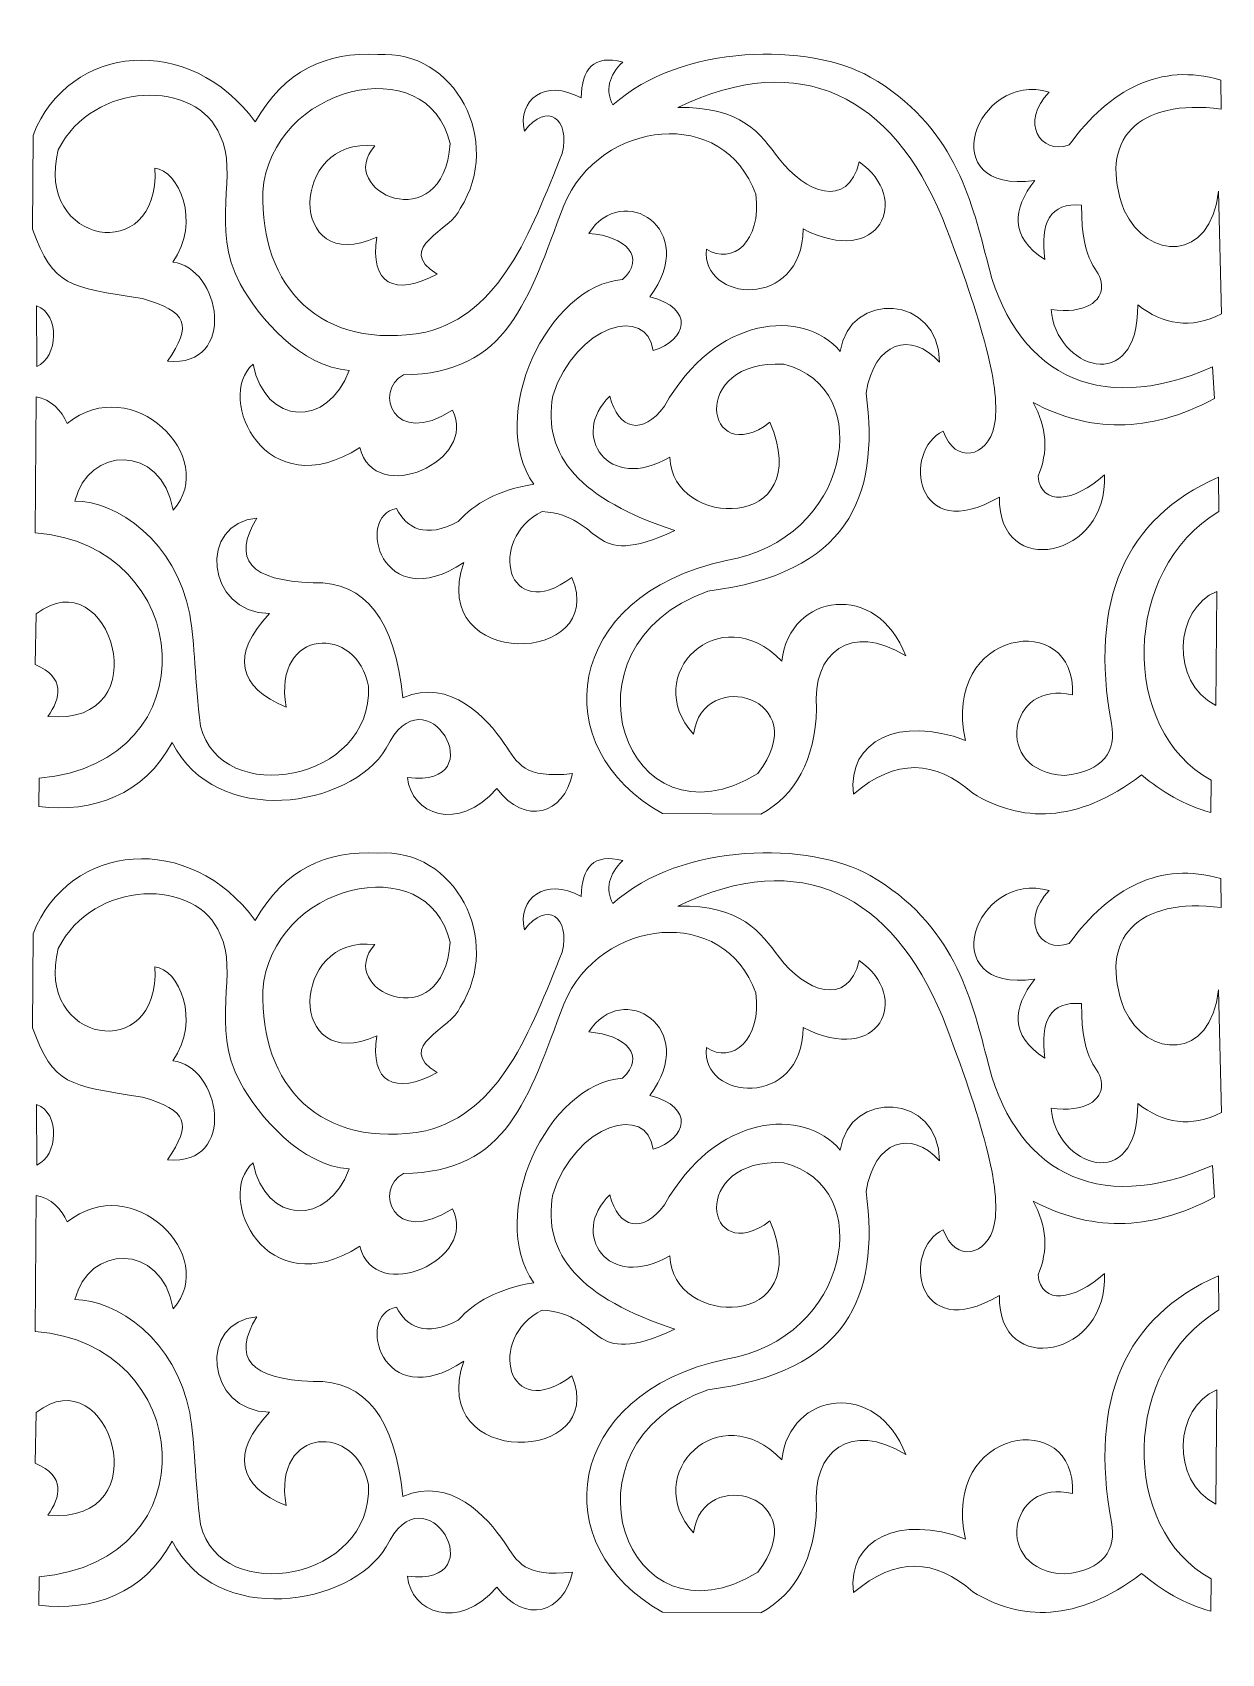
# Model space of a CAD drawing. Header units: centimetres. Extents: x -20.8 to 20.8, y -28.7 to 28.
import ezdxf

# ---------------------------------------------------------------- set-up
doc = ezdxf.new("R2010")
doc.units = ezdxf.units.CM
doc.header["$MEASUREMENT"] = 0
doc.layers.add('layer 1', color=7, linetype='Continuous')

msp = doc.modelspace()

# ---------------------------------------------------------------- linework, layer by layer
at = {"layer": 'layer 1', "color": 177, "lineweight": 9}
for points, knots in [([(-20.779, 24.42929), (-20.779, 24.42929), (-20.8, 21.14497), (-20.8, 21.14497), (-20.8, 21.14497), (-20.04458, 19.12516), (-19.56336, 19.13533), (-16.94518, 18.72124), (-16.94518, 18.72124), (-15.37713, 18.25378), (-15.20485, 17.80897), (-16.07165, 16.52402), (-16.07165, 16.52402), (-13.60548, 16.31235), (-14.22224, 19.81874), (-15.89313, 19.99272), (-15.89313, 19.99272), (-14.89, 21.40806), (-15.68471, 23.21152), (-16.51677, 23.27971), (-16.51677, 23.27971), (-16.32195, 19.81356), (-20.75563, 20.60804), (-19.89633, 23.92357), (-19.89633, 23.92357), (-18.67992, 26.34449), (-15.03079, 26.41886), (-14.23187, 24.41139), (-14.23187, 24.41139), (-13.57091, 23.13243), (-14.60029, 21.21344), (-13.53651, 19.23944), (-13.53651, 19.23944), (-12.90206, 18.06211), (-11.3758, 16.30566), (-9.7186, 16.20785), (-9.7186, 16.20785), (-10.45835, 14.18061), (-12.65001, 14.2666), (-13.08292, 16.42059), (-13.08292, 16.42059), (-14.44611, 15.24134), (-12.61879, 11.38793), (-9.34711, 13.50598), (-9.34711, 13.50598), (-8.81597, 11.40898), (-5.18243, 13.05322), (-6.10703, 14.81783), (-6.10703, 14.81783), (-8.18762, 13.45349), (-8.86069, 15.50852), (-7.82322, 16.0502), (-7.82322, 16.0502), (-4.16241, 16.08142), (-3.45725, 18.67778), (-2.21429, 21.97594), (-2.21429, 21.97594), (-0.92649, 25.01916), (3.41155, 25.46633), (4.50396, 22.36841), (4.50396, 22.36841), (4.71514, 20.70919), (3.68976, 19.86789), (2.77692, 20.4524), (2.77692, 20.4524), (2.56973, 18.59853), (6.13748, 18.2824), (6.16096, 21.15444), (6.16096, 21.15444), (8.86107, 19.77111), (9.95746, 22.20848), (8.12745, 23.50253), (8.12745, 23.50253), (7.72259, 21.82256), (6.21258, 22.435), (5.32391, 23.61188), (5.32391, 23.61188), (4.66839, 24.4799), (4.00593, 25.44479), (1.78225, 25.40351), (1.78225, 25.40351), (6.10563, 27.49724), (9.29207, 25.75431), (11.03413, 21.53644), (11.03413, 21.53644), (12.44452, 17.88785), (13.10489, 15.50463), (12.848, 14.26639), (12.848, 14.26639), (12.61917, 13.16248), (11.47814, 12.89963), (11.0635, 14.07892), (11.0635, 14.07892), (9.62354, 13.42415), (10.04971, 10.02438), (13.0261, 11.77627), (13.0261, 11.77627), (12.97618, 8.85619), (16.8581, 9.63138), (16.7018, 12.54709), (16.7018, 12.54709), (15.62188, 11.59269), (14.49431, 11.43736), (14.37977, 12.50415), (14.37977, 12.50415), (14.74745, 13.35498), (14.69038, 14.21436), (14.20815, 15.08203), (14.20815, 15.08203), (16.1412, 14.06251), (18.23072, 13.96737), (20.54941, 15.22291), (20.54941, 15.22291), (20.54941, 15.22291), (20.4824, 16.3339), (20.4824, 16.3339), (20.4824, 16.3339), (16.40329, 14.51322), (13.48758, 16.174), (12.57278, 20.1427), (12.57278, 20.1427), (12.04858, 22.18492), (11.41047, 24.80823), (8.50866, 26.4696), (8.50866, 26.4696), (6.40844, 27.67194), (1.90225, 27.65377), (-0.49245, 25.49286), (-0.49245, 25.49286), (-0.7608, 26.00125), (-0.64663, 26.50203), (-0.14996, 26.9953), (-0.14996, 26.9953), (-1.16277, 27.25992), (-1.58511, 26.75996), (-1.60353, 25.73676), (-1.60353, 25.73676), (-2.88203, 26.44075), (-3.83923, 25.65855), (-3.59077, 24.57765), (-3.59077, 24.57765), (-2.79419, 25.61027), (-1.977, 25.02554), (-2.26725, 23.7969), (-2.26725, 23.7969), (-3.40235, 20.97318), (-4.42105, 18.20977), (-7.03449, 17.54384), (-7.03449, 17.54384), (-10.73835, 16.85516), (-12.83515, 19.14545), (-12.73923, 22.45043), (-12.73923, 22.45043), (-12.47114, 26.16187), (-6.9545, 27.49973), (-6.18848, 24.14084), (-6.18848, 24.14084), (-6.42006, 20.74907), (-10.25392, 22.48207), (-8.82362, 24.05971), (-8.82362, 24.05971), (-11.80711, 24.41458), (-11.90655, 19.44523), (-8.75368, 20.86253), (-8.75368, 20.86253), (-8.99805, 19.23257), (-8.14071, 18.77896), (-6.63674, 19.57767), (-6.63674, 19.57767), (-8.18149, 20.51519), (-6.10026, 21.10584), (-5.83199, 21.87001), (-5.83199, 21.87001), (-4.32687, 24.22232), (-6.01798, 27.45159), (-8.71503, 27.25336), (-8.71503, 27.25336), (-10.51692, 27.36307), (-11.99595, 26.69686), (-13.00283, 24.89692), (-13.00283, 24.89692), (-15.2835, 28.03063), (-19.51658, 27.66311), (-20.779, 24.42929)], [0, 0, 0, 0, 0.0212766, 0.0212766, 0.0212766, 0.0212766, 0.04255319, 0.04255319, 0.04255319, 0.04255319, 0.06382979, 0.06382979, 0.06382979, 0.06382979, 0.08510638, 0.08510638, 0.08510638, 0.08510638, 0.10638298, 0.10638298, 0.10638298, 0.10638298, 0.12765957, 0.12765957, 0.12765957, 0.12765957, 0.14893617, 0.14893617, 0.14893617, 0.14893617, 0.17021277, 0.17021277, 0.17021277, 0.17021277, 0.19148936, 0.19148936, 0.19148936, 0.19148936, 0.21276596, 0.21276596, 0.21276596, 0.21276596, 0.23404255, 0.23404255, 0.23404255, 0.23404255, 0.25531915, 0.25531915, 0.25531915, 0.25531915, 0.27659574, 0.27659574, 0.27659574, 0.27659574, 0.29787234, 0.29787234, 0.29787234, 0.29787234, 0.31914894, 0.31914894, 0.31914894, 0.31914894, 0.34042553, 0.34042553, 0.34042553, 0.34042553, 0.36170213, 0.36170213, 0.36170213, 0.36170213, 0.38297872, 0.38297872, 0.38297872, 0.38297872, 0.40425532, 0.40425532, 0.40425532, 0.40425532, 0.42553191, 0.42553191, 0.42553191, 0.42553191, 0.44680851, 0.44680851, 0.44680851, 0.44680851, 0.46808511, 0.46808511, 0.46808511, 0.46808511, 0.4893617, 0.4893617, 0.4893617, 0.4893617, 0.5106383, 0.5106383, 0.5106383, 0.5106383, 0.53191489, 0.53191489, 0.53191489, 0.53191489, 0.55319149, 0.55319149, 0.55319149, 0.55319149, 0.57446809, 0.57446809, 0.57446809, 0.57446809, 0.59574468, 0.59574468, 0.59574468, 0.59574468, 0.61702128, 0.61702128, 0.61702128, 0.61702128, 0.63829787, 0.63829787, 0.63829787, 0.63829787, 0.65957447, 0.65957447, 0.65957447, 0.65957447, 0.68085106, 0.68085106, 0.68085106, 0.68085106, 0.70212766, 0.70212766, 0.70212766, 0.70212766, 0.72340426, 0.72340426, 0.72340426, 0.72340426, 0.74468085, 0.74468085, 0.74468085, 0.74468085, 0.76595745, 0.76595745, 0.76595745, 0.76595745, 0.78723404, 0.78723404, 0.78723404, 0.78723404, 0.80851064, 0.80851064, 0.80851064, 0.80851064, 0.82978723, 0.82978723, 0.82978723, 0.82978723, 0.85106383, 0.85106383, 0.85106383, 0.85106383, 0.87234043, 0.87234043, 0.87234043, 0.87234043, 0.89361702, 0.89361702, 0.89361702, 0.89361702, 0.91489362, 0.91489362, 0.91489362, 0.91489362, 0.93617021, 0.93617021, 0.93617021, 0.93617021, 0.95744681, 0.95744681, 0.95744681, 0.95744681, 1, 1, 1, 1]), ([(20.77226, 26.36589), (18.64444, 26.97786), (16.91807, 26.05899), (15.46589, 24.09298), (15.46589, 24.09298), (14.45406, 23.73973), (13.73659, 24.88475), (14.76974, 25.94561), (14.76974, 25.94561), (12.17621, 26.69142), (10.66412, 22.35159), (14.26148, 22.84863), (14.26148, 22.84863), (13.49395, 21.8408), (13.36026, 20.89441), (14.62066, 20.08321), (14.62066, 20.08321), (14.44705, 21.36939), (14.79422, 22.09213), (15.90226, 21.99183), (15.90226, 21.99183), (15.89326, 19.78783), (16.56758, 19.8187), (16.6049, 19.18472), (16.6049, 19.18472), (16.63857, 18.61656), (16.01419, 18.17047), (14.84065, 18.33502), (14.84065, 18.33502), (14.98505, 16.30487), (17.87161, 15.25341), (17.87291, 18.49707), (17.87291, 18.49707), (18.75327, 17.81255), (19.7162, 17.63119), (20.8, 18.18552), (20.8, 18.18552), (20.8, 18.18552), (20.69232, 22.47555), (20.69232, 22.47555), (20.69232, 22.47555), (20.43179, 19.9657), (18.19084, 20.06528), (17.3971, 21.80379), (17.3971, 21.80379), (16.44114, 24.28504), (17.89555, 25.72404), (20.78374, 25.3512), (20.78374, 25.3512), (20.78374, 25.3512), (20.77226, 26.36589), (20.77226, 26.36589)], [0, 0, 0, 0, 0.07142857, 0.07142857, 0.07142857, 0.07142857, 0.14285714, 0.14285714, 0.14285714, 0.14285714, 0.21428571, 0.21428571, 0.21428571, 0.21428571, 0.28571429, 0.28571429, 0.28571429, 0.28571429, 0.35714286, 0.35714286, 0.35714286, 0.35714286, 0.42857143, 0.42857143, 0.42857143, 0.42857143, 0.5, 0.5, 0.5, 0.5, 0.57142857, 0.57142857, 0.57142857, 0.57142857, 0.64285714, 0.64285714, 0.64285714, 0.64285714, 0.71428571, 0.71428571, 0.71428571, 0.71428571, 0.78571429, 0.78571429, 0.78571429, 0.78571429, 0.85714286, 0.85714286, 0.85714286, 0.85714286, 1, 1, 1, 1]), ([(-1.33467, 21.00117), (-0.02411, 20.89596), (0.66493, 20.16253), (-0.15334, 19.38071), (-0.15334, 19.38071), (-2.77711, 19.21091), (-4.923, 14.58338), (-3.26391, 12.22534), (-3.26391, 12.22534), (-4.50075, 12.01981), (-5.33905, 11.55561), (-5.90458, 10.91419), (-5.90458, 10.91419), (-7.05737, 10.30938), (-7.70878, 10.68166), (-8.06352, 11.369), (-8.06352, 11.369), (-9.51077, 11.14139), (-8.60394, 7.55771), (-5.70991, 9.48362), (-5.70991, 9.48362), (-7.01318, 5.69879), (-0.62245, 5.86816), (-1.92614, 8.96507), (-1.92614, 8.96507), (-4.22404, 7.2561), (-4.90691, 10.31316), (-2.9641, 11.26827), (-2.9641, 11.26827), (-0.74572, 11.12918), (-1.43369, 9.14547), (1.67758, 10.60574), (1.67758, 10.60574), (-1.609, 11.67478), (-2.97586, 13.21309), (-2.59614, 15.31921), (-2.59614, 15.31921), (-1.79673, 17.82432), (0.7249, 18.49329), (0.91071, 16.89845), (0.91071, 16.89845), (2.09775, 17.26611), (2.39229, 18.36315), (0.80227, 18.78136), (0.80227, 18.78136), (2.57353, 21.15171), (-0.17124, 22.84867), (-1.33467, 21.00117)], [0, 0, 0, 0, 0.07692308, 0.07692308, 0.07692308, 0.07692308, 0.15384615, 0.15384615, 0.15384615, 0.15384615, 0.23076923, 0.23076923, 0.23076923, 0.23076923, 0.30769231, 0.30769231, 0.30769231, 0.30769231, 0.38461538, 0.38461538, 0.38461538, 0.38461538, 0.46153846, 0.46153846, 0.46153846, 0.46153846, 0.53846154, 0.53846154, 0.53846154, 0.53846154, 0.61538462, 0.61538462, 0.61538462, 0.61538462, 0.69230769, 0.69230769, 0.69230769, 0.69230769, 0.76923077, 0.76923077, 0.76923077, 0.76923077, 0.84615385, 0.84615385, 0.84615385, 0.84615385, 1, 1, 1, 1]), ([(10.9365, 16.49128), (9.93842, 17.60376), (8.64435, 17.20023), (8.36413, 15.41347), (8.36413, 15.41347), (8.85748, 11.7416), (7.69705, 9.09079), (2.83096, 8.48441), (2.83096, 8.48441), (-2.60888, 6.5553), (-0.03631, -0.74749), (4.57805, 2.10249), (4.57805, 2.10249), (6.61783, 4.74995), (2.64217, 5.87271), (2.32912, 3.47854), (2.32912, 3.47854), (0.44281, 5.53179), (3.23358, 8.29513), (5.41562, 6.03633), (5.41562, 6.03633), (5.68709, 8.42628), (8.75982, 8.8613), (9.74895, 6.21697), (9.74895, 6.21697), (7.82678, 7.41026), (6.45961, 6.3255), (6.63203, 4.36999), (6.63203, 4.36999), (6.56655, 2.57886), (5.9171, 1.34887), (4.68356, 0.68004), (4.68356, 0.68004), (4.68356, 0.68004), (1.24697, 0.70362), (1.24697, 0.70362), (1.24697, 0.70362), (-2.87745, 2.9646), (-2.24715, 8.3351), (3.47089, 9.5561), (3.47089, 9.5561), (7.77589, 10.25348), (8.79142, 15.59463), (5.48939, 16.42154), (5.48939, 16.42154), (2.13616, 16.63002), (2.73042, 12.67853), (5.00231, 14.38923), (5.00231, 14.38923), (6.6344, 10.54613), (1.55382, 10.62962), (1.49622, 13.17148), (1.49622, 13.17148), (-0.67178, 11.89741), (-2.0145, 13.95118), (-0.60383, 15.29911), (-0.60383, 15.29911), (-0.28498, 14.12389), (0.52915, 13.91556), (1.30873, 14.95058), (1.30873, 14.95058), (3.09755, 18.14811), (6.1717, 18.38737), (7.46233, 16.87072), (7.46233, 16.87072), (7.76217, 19.00163), (10.92876, 18.86718), (10.9365, 16.49128)], [0, 0, 0, 0, 0.05555556, 0.05555556, 0.05555556, 0.05555556, 0.11111111, 0.11111111, 0.11111111, 0.11111111, 0.16666667, 0.16666667, 0.16666667, 0.16666667, 0.22222222, 0.22222222, 0.22222222, 0.22222222, 0.27777778, 0.27777778, 0.27777778, 0.27777778, 0.33333333, 0.33333333, 0.33333333, 0.33333333, 0.38888889, 0.38888889, 0.38888889, 0.38888889, 0.44444444, 0.44444444, 0.44444444, 0.44444444, 0.5, 0.5, 0.5, 0.5, 0.55555556, 0.55555556, 0.55555556, 0.55555556, 0.61111111, 0.61111111, 0.61111111, 0.61111111, 0.66666667, 0.66666667, 0.66666667, 0.66666667, 0.72222222, 0.72222222, 0.72222222, 0.72222222, 0.77777778, 0.77777778, 0.77777778, 0.77777778, 0.83333333, 0.83333333, 0.83333333, 0.83333333, 0.88888889, 0.88888889, 0.88888889, 0.88888889, 1, 1, 1, 1]), ([(-20.65252, 18.46101), (-19.82241, 18.16706), (-19.90066, 16.65324), (-20.64952, 16.34553), (-20.64952, 16.34553), (-20.64952, 16.34553), (-20.65252, 18.46101), (-20.65252, 18.46101)], [0, 0, 0, 0, 0.33333333, 0.33333333, 0.33333333, 0.33333333, 1, 1, 1, 1]), ([(-20.67334, 15.27729), (-20.67334, 15.27729), (-20.70471, 10.52223), (-20.70471, 10.52223), (-20.70471, 10.52223), (-15.10152, 10.1023), (-14.50098, 2.48703), (-20.55911, 1.93827), (-20.55911, 1.93827), (-20.55911, 1.93827), (-20.57735, 0.94483), (-20.57735, 0.94483), (-20.57735, 0.94483), (-18.68484, 0.71445), (-16.88591, 1.36474), (-15.91426, 3.18605), (-15.91426, 3.18605), (-14.37492, 0.16736), (-9.69798, 0.88868), (-8.42078, 2.98709), (-8.42078, 2.98709), (-7.05238, 5.86842), (-4.55904, 1.57923), (-7.67606, 1.95793), (-7.67606, 1.95793), (-7.56842, 0.70834), (-5.90353, -0.00108), (-4.55904, 1.57923), (-4.55904, 1.57923), (-3.5546, 0.25934), (-2.21778, 0.67685), (-1.90249, 2.09734), (-1.90249, 2.09734), (-3.62213, 1.91929), (-3.80871, 2.44242), (-4.29681, 3.15722), (-4.29681, 3.15722), (-4.8818, 4.01368), (-6.15782, 5.47267), (-7.84349, 4.7512), (-7.84349, 4.7512), (-8.11857, 7.46484), (-9.13298, 8.82181), (-10.98325, 8.77647), (-10.98325, 8.77647), (-13.18195, 8.84096), (-13.83643, 9.59374), (-12.94681, 11.03451), (-12.94681, 11.03451), (-14.9875, 10.89258), (-14.76908, 7.73364), (-12.50337, 7.69682), (-12.50337, 7.69682), (-13.88142, 6.27619), (-13.6022, 5.0955), (-11.9257, 4.42818), (-11.9257, 4.42818), (-12.40518, 7.25186), (-9.41175, 7.30088), (-9.04699, 5.1555), (-9.04699, 5.1555), (-8.87552, 1.8161), (-14.21355, 0.87369), (-14.92106, 3.76315), (-14.92106, 3.76315), (-15.12801, 5.36861), (-15.10871, 6.64993), (-15.29895, 7.6794), (-15.29895, 7.6794), (-15.76671, 10.2117), (-17.87193, 11.64311), (-19.31151, 11.636), (-19.31151, 11.636), (-18.8711, 13.52827), (-16.2997, 13.6982), (-15.87446, 11.31445), (-15.87446, 11.31445), (-14.24816, 13.15508), (-17.28976, 16.19355), (-19.58554, 14.35219), (-19.58554, 14.35219), (-19.78056, 14.79992), (-20.13303, 15.1927), (-20.67334, 15.27729)], [0, 0, 0, 0, 0.04545455, 0.04545455, 0.04545455, 0.04545455, 0.09090909, 0.09090909, 0.09090909, 0.09090909, 0.13636364, 0.13636364, 0.13636364, 0.13636364, 0.18181818, 0.18181818, 0.18181818, 0.18181818, 0.22727273, 0.22727273, 0.22727273, 0.22727273, 0.27272727, 0.27272727, 0.27272727, 0.27272727, 0.31818182, 0.31818182, 0.31818182, 0.31818182, 0.36363636, 0.36363636, 0.36363636, 0.36363636, 0.40909091, 0.40909091, 0.40909091, 0.40909091, 0.45454545, 0.45454545, 0.45454545, 0.45454545, 0.5, 0.5, 0.5, 0.5, 0.54545455, 0.54545455, 0.54545455, 0.54545455, 0.59090909, 0.59090909, 0.59090909, 0.59090909, 0.63636364, 0.63636364, 0.63636364, 0.63636364, 0.68181818, 0.68181818, 0.68181818, 0.68181818, 0.72727273, 0.72727273, 0.72727273, 0.72727273, 0.77272727, 0.77272727, 0.77272727, 0.77272727, 0.81818182, 0.81818182, 0.81818182, 0.81818182, 0.86363636, 0.86363636, 0.86363636, 0.86363636, 0.90909091, 0.90909091, 0.90909091, 0.90909091, 1, 1, 1, 1]), ([(7.92305, 1.38452), (7.69265, 3.2523), (9.54767, 4.1347), (11.84383, 3.25986), (11.84383, 3.25986), (10.95852, 7.16653), (15.74878, 7.88925), (15.58024, 4.85037), (15.58024, 4.85037), (13.3448, 5.41235), (12.75905, 2.15433), (15.30076, 2.03761), (15.30076, 2.03761), (16.6703, 2.17139), (17.14224, 2.89052), (16.94374, 3.84699), (16.94374, 3.84699), (16.16697, 8.1528), (17.41464, 11.02779), (20.68691, 12.47219), (20.68691, 12.47219), (20.68691, 12.47219), (20.70756, 11.27329), (20.70756, 11.27329), (20.70756, 11.27329), (17.29803, 9.23485), (17.23117, 3.61934), (20.43021, 1.86949), (20.43021, 1.86949), (20.43021, 1.86949), (20.4299, 0.73773), (20.4299, 0.73773), (20.4299, 0.73773), (19.47897, 0.98646), (18.70765, 1.47525), (18.00141, 2.05064), (18.00141, 2.05064), (15.71006, 0.32333), (13.77545, 0.39302), (12.09704, 1.41292), (12.09704, 1.41292), (10.78683, 2.57711), (9.40072, 2.64333), (7.92305, 1.38452)], [0, 0, 0, 0, 0.08333333, 0.08333333, 0.08333333, 0.08333333, 0.16666667, 0.16666667, 0.16666667, 0.16666667, 0.25, 0.25, 0.25, 0.25, 0.33333333, 0.33333333, 0.33333333, 0.33333333, 0.41666667, 0.41666667, 0.41666667, 0.41666667, 0.5, 0.5, 0.5, 0.5, 0.58333333, 0.58333333, 0.58333333, 0.58333333, 0.66666667, 0.66666667, 0.66666667, 0.66666667, 0.75, 0.75, 0.75, 0.75, 0.83333333, 0.83333333, 0.83333333, 0.83333333, 1, 1, 1, 1]), ([(-20.66745, 7.68683), (-20.66745, 7.68683), (-20.70293, 5.91214), (-20.70293, 5.91214), (-20.70293, 5.91214), (-19.62771, 5.46289), (-19.81248, 4.72673), (-20.26098, 4.09617), (-20.26098, 4.09617), (-16.27465, 3.73739), (-18.0975, 9.70051), (-20.66745, 7.68683)], [0, 0, 0, 0, 0.25, 0.25, 0.25, 0.25, 0.5, 0.5, 0.5, 0.5, 1, 1, 1, 1]), ([(20.63428, 8.47593), (19.14907, 7.86536), (18.9937, 5.30164), (20.59901, 4.48213), (20.59901, 4.48213), (20.59901, 4.48213), (20.63428, 8.47593), (20.63428, 8.47593)], [0, 0, 0, 0, 0.33333333, 0.33333333, 0.33333333, 0.33333333, 1, 1, 1, 1])]:
    msp.add_open_spline(points, degree=3, knots=knots, dxfattribs=at)
at = {"layer": 'layer 1', "color": 250, "lineweight": 9}
for points, knots in [([(-20.779, -3.51072), (-20.779, -3.51072), (-20.8, -6.79504), (-20.8, -6.79504), (-20.8, -6.79504), (-20.04458, -8.81485), (-19.56336, -8.80468), (-16.94518, -9.21877), (-16.94518, -9.21877), (-15.37713, -9.68623), (-15.20485, -10.13104), (-16.07165, -11.41599), (-16.07165, -11.41599), (-13.60548, -11.62766), (-14.22224, -8.12127), (-15.89313, -7.94729), (-15.89313, -7.94729), (-14.89, -6.53195), (-15.68471, -4.72849), (-16.51677, -4.6603), (-16.51677, -4.6603), (-16.32195, -8.12645), (-20.75563, -7.33197), (-19.89633, -4.01644), (-19.89633, -4.01644), (-18.67992, -1.59552), (-15.03079, -1.52115), (-14.23187, -3.52862), (-14.23187, -3.52862), (-13.57091, -4.80758), (-14.60029, -6.72657), (-13.53651, -8.70057), (-13.53651, -8.70057), (-12.90206, -9.8779), (-11.3758, -11.63435), (-9.7186, -11.73216), (-9.7186, -11.73216), (-10.45835, -13.7594), (-12.65001, -13.67341), (-13.08292, -11.51942), (-13.08292, -11.51942), (-14.44611, -12.69867), (-12.61879, -16.55208), (-9.34711, -14.43403), (-9.34711, -14.43403), (-8.81597, -16.53103), (-5.18243, -14.88679), (-6.10703, -13.12218), (-6.10703, -13.12218), (-8.18762, -14.48652), (-8.86069, -12.43149), (-7.82322, -11.88981), (-7.82322, -11.88981), (-4.16241, -11.85859), (-3.45725, -9.26223), (-2.21429, -5.96407), (-2.21429, -5.96407), (-0.92649, -2.92085), (3.41155, -2.47368), (4.50396, -5.5716), (4.50396, -5.5716), (4.71514, -7.23082), (3.68976, -8.07212), (2.77692, -7.48761), (2.77692, -7.48761), (2.56973, -9.34148), (6.13748, -9.65761), (6.16096, -6.78557), (6.16096, -6.78557), (8.86107, -8.1689), (9.95746, -5.73153), (8.12745, -4.43748), (8.12745, -4.43748), (7.72259, -6.11745), (6.21258, -5.50501), (5.32391, -4.32813), (5.32391, -4.32813), (4.66839, -3.46011), (4.00593, -2.49522), (1.78225, -2.5365), (1.78225, -2.5365), (6.10563, -0.44277), (9.29207, -2.1857), (11.03413, -6.40357), (11.03413, -6.40357), (12.44452, -10.05216), (13.10489, -12.43538), (12.848, -13.67362), (12.848, -13.67362), (12.61917, -14.77753), (11.47814, -15.04038), (11.0635, -13.86109), (11.0635, -13.86109), (9.62354, -14.51586), (10.04971, -17.91563), (13.0261, -16.16374), (13.0261, -16.16374), (12.97618, -19.08382), (16.8581, -18.30863), (16.7018, -15.39292), (16.7018, -15.39292), (15.62188, -16.34732), (14.49431, -16.50265), (14.37977, -15.43586), (14.37977, -15.43586), (14.74745, -14.58503), (14.69038, -13.72565), (14.20815, -12.85798), (14.20815, -12.85798), (16.1412, -13.8775), (18.23072, -13.97264), (20.54941, -12.7171), (20.54941, -12.7171), (20.54941, -12.7171), (20.4824, -11.60611), (20.4824, -11.60611), (20.4824, -11.60611), (16.40329, -13.42679), (13.48758, -11.76601), (12.57278, -7.79731), (12.57278, -7.79731), (12.04858, -5.75509), (11.41047, -3.13178), (8.50866, -1.47041), (8.50866, -1.47041), (6.40844, -0.26807), (1.90225, -0.28624), (-0.49245, -2.44715), (-0.49245, -2.44715), (-0.7608, -1.93876), (-0.64663, -1.43798), (-0.14996, -0.94471), (-0.14996, -0.94471), (-1.16277, -0.68009), (-1.58511, -1.18005), (-1.60353, -2.20325), (-1.60353, -2.20325), (-2.88203, -1.49926), (-3.83923, -2.28146), (-3.59077, -3.36236), (-3.59077, -3.36236), (-2.79419, -2.32974), (-1.977, -2.91447), (-2.26725, -4.14311), (-2.26725, -4.14311), (-3.40235, -6.96683), (-4.42105, -9.73024), (-7.03449, -10.39617), (-7.03449, -10.39617), (-10.73835, -11.08485), (-12.83515, -8.79456), (-12.73923, -5.48958), (-12.73923, -5.48958), (-12.47114, -1.77814), (-6.9545, -0.44028), (-6.18848, -3.79917), (-6.18848, -3.79917), (-6.42006, -7.19094), (-10.25392, -5.45794), (-8.82362, -3.8803), (-8.82362, -3.8803), (-11.80711, -3.52543), (-11.90655, -8.49478), (-8.75368, -7.07748), (-8.75368, -7.07748), (-8.99805, -8.70744), (-8.14071, -9.16105), (-6.63674, -8.36234), (-6.63674, -8.36234), (-8.18149, -7.42482), (-6.10026, -6.83417), (-5.83199, -6.07), (-5.83199, -6.07), (-4.32687, -3.71769), (-6.01798, -0.48842), (-8.71503, -0.68665), (-8.71503, -0.68665), (-10.51692, -0.57694), (-11.99595, -1.24315), (-13.00283, -3.04309), (-13.00283, -3.04309), (-15.2835, 0.09062), (-19.51658, -0.2769), (-20.779, -3.51072)], [0, 0, 0, 0, 0.0212766, 0.0212766, 0.0212766, 0.0212766, 0.04255319, 0.04255319, 0.04255319, 0.04255319, 0.06382979, 0.06382979, 0.06382979, 0.06382979, 0.08510638, 0.08510638, 0.08510638, 0.08510638, 0.10638298, 0.10638298, 0.10638298, 0.10638298, 0.12765957, 0.12765957, 0.12765957, 0.12765957, 0.14893617, 0.14893617, 0.14893617, 0.14893617, 0.17021277, 0.17021277, 0.17021277, 0.17021277, 0.19148936, 0.19148936, 0.19148936, 0.19148936, 0.21276596, 0.21276596, 0.21276596, 0.21276596, 0.23404255, 0.23404255, 0.23404255, 0.23404255, 0.25531915, 0.25531915, 0.25531915, 0.25531915, 0.27659574, 0.27659574, 0.27659574, 0.27659574, 0.29787234, 0.29787234, 0.29787234, 0.29787234, 0.31914894, 0.31914894, 0.31914894, 0.31914894, 0.34042553, 0.34042553, 0.34042553, 0.34042553, 0.36170213, 0.36170213, 0.36170213, 0.36170213, 0.38297872, 0.38297872, 0.38297872, 0.38297872, 0.40425532, 0.40425532, 0.40425532, 0.40425532, 0.42553191, 0.42553191, 0.42553191, 0.42553191, 0.44680851, 0.44680851, 0.44680851, 0.44680851, 0.46808511, 0.46808511, 0.46808511, 0.46808511, 0.4893617, 0.4893617, 0.4893617, 0.4893617, 0.5106383, 0.5106383, 0.5106383, 0.5106383, 0.53191489, 0.53191489, 0.53191489, 0.53191489, 0.55319149, 0.55319149, 0.55319149, 0.55319149, 0.57446809, 0.57446809, 0.57446809, 0.57446809, 0.59574468, 0.59574468, 0.59574468, 0.59574468, 0.61702128, 0.61702128, 0.61702128, 0.61702128, 0.63829787, 0.63829787, 0.63829787, 0.63829787, 0.65957447, 0.65957447, 0.65957447, 0.65957447, 0.68085106, 0.68085106, 0.68085106, 0.68085106, 0.70212766, 0.70212766, 0.70212766, 0.70212766, 0.72340426, 0.72340426, 0.72340426, 0.72340426, 0.74468085, 0.74468085, 0.74468085, 0.74468085, 0.76595745, 0.76595745, 0.76595745, 0.76595745, 0.78723404, 0.78723404, 0.78723404, 0.78723404, 0.80851064, 0.80851064, 0.80851064, 0.80851064, 0.82978723, 0.82978723, 0.82978723, 0.82978723, 0.85106383, 0.85106383, 0.85106383, 0.85106383, 0.87234043, 0.87234043, 0.87234043, 0.87234043, 0.89361702, 0.89361702, 0.89361702, 0.89361702, 0.91489362, 0.91489362, 0.91489362, 0.91489362, 0.93617021, 0.93617021, 0.93617021, 0.93617021, 0.95744681, 0.95744681, 0.95744681, 0.95744681, 1, 1, 1, 1]), ([(20.77226, -1.57412), (18.64444, -0.96215), (16.91807, -1.88102), (15.46589, -3.84703), (15.46589, -3.84703), (14.45406, -4.20028), (13.73659, -3.05526), (14.76974, -1.9944), (14.76974, -1.9944), (12.17621, -1.24859), (10.66412, -5.58842), (14.26148, -5.09138), (14.26148, -5.09138), (13.49395, -6.09921), (13.36026, -7.0456), (14.62066, -7.8568), (14.62066, -7.8568), (14.44705, -6.57062), (14.79422, -5.84788), (15.90226, -5.94818), (15.90226, -5.94818), (15.89326, -8.15218), (16.56758, -8.12131), (16.6049, -8.75529), (16.6049, -8.75529), (16.63857, -9.32345), (16.01419, -9.76954), (14.84065, -9.60499), (14.84065, -9.60499), (14.98505, -11.63514), (17.87161, -12.6866), (17.87291, -9.44294), (17.87291, -9.44294), (18.75327, -10.12746), (19.7162, -10.30882), (20.8, -9.75449), (20.8, -9.75449), (20.8, -9.75449), (20.69232, -5.46446), (20.69232, -5.46446), (20.69232, -5.46446), (20.43179, -7.97431), (18.19084, -7.87473), (17.3971, -6.13622), (17.3971, -6.13622), (16.44114, -3.65497), (17.89555, -2.21597), (20.78374, -2.58881), (20.78374, -2.58881), (20.78374, -2.58881), (20.77226, -1.57412), (20.77226, -1.57412)], [0, 0, 0, 0, 0.07142857, 0.07142857, 0.07142857, 0.07142857, 0.14285714, 0.14285714, 0.14285714, 0.14285714, 0.21428571, 0.21428571, 0.21428571, 0.21428571, 0.28571429, 0.28571429, 0.28571429, 0.28571429, 0.35714286, 0.35714286, 0.35714286, 0.35714286, 0.42857143, 0.42857143, 0.42857143, 0.42857143, 0.5, 0.5, 0.5, 0.5, 0.57142857, 0.57142857, 0.57142857, 0.57142857, 0.64285714, 0.64285714, 0.64285714, 0.64285714, 0.71428571, 0.71428571, 0.71428571, 0.71428571, 0.78571429, 0.78571429, 0.78571429, 0.78571429, 0.85714286, 0.85714286, 0.85714286, 0.85714286, 1, 1, 1, 1]), ([(-1.33467, -6.93884), (-0.02411, -7.04405), (0.66493, -7.77748), (-0.15334, -8.5593), (-0.15334, -8.5593), (-2.77711, -8.7291), (-4.923, -13.35663), (-3.26391, -15.71467), (-3.26391, -15.71467), (-4.50075, -15.9202), (-5.33905, -16.3844), (-5.90458, -17.02582), (-5.90458, -17.02582), (-7.05737, -17.63063), (-7.70878, -17.25835), (-8.06352, -16.57101), (-8.06352, -16.57101), (-9.51077, -16.79862), (-8.60394, -20.3823), (-5.70991, -18.45639), (-5.70991, -18.45639), (-7.01318, -22.24122), (-0.62245, -22.07185), (-1.92614, -18.97494), (-1.92614, -18.97494), (-4.22404, -20.68391), (-4.90691, -17.62685), (-2.9641, -16.67174), (-2.9641, -16.67174), (-0.74572, -16.81083), (-1.43369, -18.79454), (1.67758, -17.33427), (1.67758, -17.33427), (-1.609, -16.26523), (-2.97586, -14.72692), (-2.59614, -12.6208), (-2.59614, -12.6208), (-1.79673, -10.11569), (0.7249, -9.44672), (0.91071, -11.04156), (0.91071, -11.04156), (2.09775, -10.6739), (2.39229, -9.57686), (0.80227, -9.15865), (0.80227, -9.15865), (2.57353, -6.7883), (-0.17124, -5.09134), (-1.33467, -6.93884)], [0, 0, 0, 0, 0.07692308, 0.07692308, 0.07692308, 0.07692308, 0.15384615, 0.15384615, 0.15384615, 0.15384615, 0.23076923, 0.23076923, 0.23076923, 0.23076923, 0.30769231, 0.30769231, 0.30769231, 0.30769231, 0.38461538, 0.38461538, 0.38461538, 0.38461538, 0.46153846, 0.46153846, 0.46153846, 0.46153846, 0.53846154, 0.53846154, 0.53846154, 0.53846154, 0.61538462, 0.61538462, 0.61538462, 0.61538462, 0.69230769, 0.69230769, 0.69230769, 0.69230769, 0.76923077, 0.76923077, 0.76923077, 0.76923077, 0.84615385, 0.84615385, 0.84615385, 0.84615385, 1, 1, 1, 1]), ([(10.9365, -11.44873), (9.93842, -10.33625), (8.64435, -10.73978), (8.36413, -12.52654), (8.36413, -12.52654), (8.85748, -16.19841), (7.69705, -18.84922), (2.83096, -19.4556), (2.83096, -19.4556), (-2.60888, -21.38471), (-0.03631, -28.6875), (4.57805, -25.83752), (4.57805, -25.83752), (6.61783, -23.19006), (2.64217, -22.0673), (2.32912, -24.46147), (2.32912, -24.46147), (0.44281, -22.40822), (3.23358, -19.64488), (5.41562, -21.90368), (5.41562, -21.90368), (5.68709, -19.51373), (8.75982, -19.07871), (9.74895, -21.72304), (9.74895, -21.72304), (7.82678, -20.52975), (6.45961, -21.61451), (6.63203, -23.57002), (6.63203, -23.57002), (6.56655, -25.36115), (5.9171, -26.59114), (4.68356, -27.25997), (4.68356, -27.25997), (4.68356, -27.25997), (1.24697, -27.23639), (1.24697, -27.23639), (1.24697, -27.23639), (-2.87745, -24.97541), (-2.24715, -19.60491), (3.47089, -18.38391), (3.47089, -18.38391), (7.77589, -17.68653), (8.79142, -12.34538), (5.48939, -11.51847), (5.48939, -11.51847), (2.13616, -11.30999), (2.73042, -15.26148), (5.00231, -13.55078), (5.00231, -13.55078), (6.6344, -17.39388), (1.55382, -17.31039), (1.49622, -14.76853), (1.49622, -14.76853), (-0.67178, -16.0426), (-2.0145, -13.98883), (-0.60383, -12.6409), (-0.60383, -12.6409), (-0.28498, -13.81612), (0.52915, -14.02445), (1.30873, -12.98943), (1.30873, -12.98943), (3.09755, -9.7919), (6.1717, -9.55264), (7.46233, -11.06929), (7.46233, -11.06929), (7.76217, -8.93838), (10.92876, -9.07283), (10.9365, -11.44873)], [0, 0, 0, 0, 0.05555556, 0.05555556, 0.05555556, 0.05555556, 0.11111111, 0.11111111, 0.11111111, 0.11111111, 0.16666667, 0.16666667, 0.16666667, 0.16666667, 0.22222222, 0.22222222, 0.22222222, 0.22222222, 0.27777778, 0.27777778, 0.27777778, 0.27777778, 0.33333333, 0.33333333, 0.33333333, 0.33333333, 0.38888889, 0.38888889, 0.38888889, 0.38888889, 0.44444444, 0.44444444, 0.44444444, 0.44444444, 0.5, 0.5, 0.5, 0.5, 0.55555556, 0.55555556, 0.55555556, 0.55555556, 0.61111111, 0.61111111, 0.61111111, 0.61111111, 0.66666667, 0.66666667, 0.66666667, 0.66666667, 0.72222222, 0.72222222, 0.72222222, 0.72222222, 0.77777778, 0.77777778, 0.77777778, 0.77777778, 0.83333333, 0.83333333, 0.83333333, 0.83333333, 0.88888889, 0.88888889, 0.88888889, 0.88888889, 1, 1, 1, 1]), ([(-20.65252, -9.479), (-19.82241, -9.77295), (-19.90066, -11.28677), (-20.64952, -11.59448), (-20.64952, -11.59448), (-20.64952, -11.59448), (-20.65252, -9.479), (-20.65252, -9.479)], [0, 0, 0, 0, 0.33333333, 0.33333333, 0.33333333, 0.33333333, 1, 1, 1, 1]), ([(-20.67334, -12.66272), (-20.67334, -12.66272), (-20.70471, -17.41778), (-20.70471, -17.41778), (-20.70471, -17.41778), (-15.10152, -17.83771), (-14.50098, -25.45298), (-20.55911, -26.00174), (-20.55911, -26.00174), (-20.55911, -26.00174), (-20.57735, -26.99518), (-20.57735, -26.99518), (-20.57735, -26.99518), (-18.68484, -27.22556), (-16.88591, -26.57527), (-15.91426, -24.75396), (-15.91426, -24.75396), (-14.37492, -27.77265), (-9.69798, -27.05133), (-8.42078, -24.95292), (-8.42078, -24.95292), (-7.05238, -22.07159), (-4.55904, -26.36078), (-7.67606, -25.98208), (-7.67606, -25.98208), (-7.56842, -27.23167), (-5.90353, -27.94109), (-4.55904, -26.36078), (-4.55904, -26.36078), (-3.5546, -27.68067), (-2.21778, -27.26316), (-1.90249, -25.84267), (-1.90249, -25.84267), (-3.62213, -26.02072), (-3.80871, -25.49759), (-4.29681, -24.78279), (-4.29681, -24.78279), (-4.8818, -23.92633), (-6.15782, -22.46734), (-7.84349, -23.18881), (-7.84349, -23.18881), (-8.11857, -20.47517), (-9.13298, -19.1182), (-10.98325, -19.16354), (-10.98325, -19.16354), (-13.18195, -19.09905), (-13.83643, -18.34627), (-12.94681, -16.9055), (-12.94681, -16.9055), (-14.9875, -17.04743), (-14.76908, -20.20637), (-12.50337, -20.24319), (-12.50337, -20.24319), (-13.88142, -21.66382), (-13.6022, -22.84451), (-11.9257, -23.51183), (-11.9257, -23.51183), (-12.40518, -20.68815), (-9.41175, -20.63913), (-9.04699, -22.78451), (-9.04699, -22.78451), (-8.87552, -26.12391), (-14.21355, -27.06632), (-14.92106, -24.17686), (-14.92106, -24.17686), (-15.12801, -22.5714), (-15.10871, -21.29008), (-15.29895, -20.26061), (-15.29895, -20.26061), (-15.76671, -17.72831), (-17.87193, -16.2969), (-19.31151, -16.30401), (-19.31151, -16.30401), (-18.8711, -14.41174), (-16.2997, -14.24181), (-15.87446, -16.62556), (-15.87446, -16.62556), (-14.24816, -14.78493), (-17.28976, -11.74646), (-19.58554, -13.58782), (-19.58554, -13.58782), (-19.78056, -13.14009), (-20.13303, -12.74731), (-20.67334, -12.66272)], [0, 0, 0, 0, 0.04545455, 0.04545455, 0.04545455, 0.04545455, 0.09090909, 0.09090909, 0.09090909, 0.09090909, 0.13636364, 0.13636364, 0.13636364, 0.13636364, 0.18181818, 0.18181818, 0.18181818, 0.18181818, 0.22727273, 0.22727273, 0.22727273, 0.22727273, 0.27272727, 0.27272727, 0.27272727, 0.27272727, 0.31818182, 0.31818182, 0.31818182, 0.31818182, 0.36363636, 0.36363636, 0.36363636, 0.36363636, 0.40909091, 0.40909091, 0.40909091, 0.40909091, 0.45454545, 0.45454545, 0.45454545, 0.45454545, 0.5, 0.5, 0.5, 0.5, 0.54545455, 0.54545455, 0.54545455, 0.54545455, 0.59090909, 0.59090909, 0.59090909, 0.59090909, 0.63636364, 0.63636364, 0.63636364, 0.63636364, 0.68181818, 0.68181818, 0.68181818, 0.68181818, 0.72727273, 0.72727273, 0.72727273, 0.72727273, 0.77272727, 0.77272727, 0.77272727, 0.77272727, 0.81818182, 0.81818182, 0.81818182, 0.81818182, 0.86363636, 0.86363636, 0.86363636, 0.86363636, 0.90909091, 0.90909091, 0.90909091, 0.90909091, 1, 1, 1, 1]), ([(7.92305, -26.55549), (7.69265, -24.68771), (9.54767, -23.80531), (11.84383, -24.68015), (11.84383, -24.68015), (10.95852, -20.77348), (15.74878, -20.05076), (15.58024, -23.08964), (15.58024, -23.08964), (13.3448, -22.52766), (12.75905, -25.78568), (15.30076, -25.9024), (15.30076, -25.9024), (16.6703, -25.76862), (17.14224, -25.04949), (16.94374, -24.09302), (16.94374, -24.09302), (16.16697, -19.78721), (17.41464, -16.91222), (20.68691, -15.46782), (20.68691, -15.46782), (20.68691, -15.46782), (20.70756, -16.66672), (20.70756, -16.66672), (20.70756, -16.66672), (17.29803, -18.70516), (17.23117, -24.32067), (20.43021, -26.07052), (20.43021, -26.07052), (20.43021, -26.07052), (20.4299, -27.20228), (20.4299, -27.20228), (20.4299, -27.20228), (19.47897, -26.95355), (18.70765, -26.46476), (18.00141, -25.88937), (18.00141, -25.88937), (15.71006, -27.61668), (13.77545, -27.54699), (12.09704, -26.52709), (12.09704, -26.52709), (10.78683, -25.3629), (9.40072, -25.29668), (7.92305, -26.55549)], [0, 0, 0, 0, 0.08333333, 0.08333333, 0.08333333, 0.08333333, 0.16666667, 0.16666667, 0.16666667, 0.16666667, 0.25, 0.25, 0.25, 0.25, 0.33333333, 0.33333333, 0.33333333, 0.33333333, 0.41666667, 0.41666667, 0.41666667, 0.41666667, 0.5, 0.5, 0.5, 0.5, 0.58333333, 0.58333333, 0.58333333, 0.58333333, 0.66666667, 0.66666667, 0.66666667, 0.66666667, 0.75, 0.75, 0.75, 0.75, 0.83333333, 0.83333333, 0.83333333, 0.83333333, 1, 1, 1, 1]), ([(-20.66745, -20.25318), (-20.66745, -20.25318), (-20.70293, -22.02787), (-20.70293, -22.02787), (-20.70293, -22.02787), (-19.62771, -22.47712), (-19.81248, -23.21328), (-20.26098, -23.84384), (-20.26098, -23.84384), (-16.27465, -24.20262), (-18.0975, -18.2395), (-20.66745, -20.25318)], [0, 0, 0, 0, 0.25, 0.25, 0.25, 0.25, 0.5, 0.5, 0.5, 0.5, 1, 1, 1, 1]), ([(20.63428, -19.46408), (19.14907, -20.07465), (18.9937, -22.63837), (20.59901, -23.45788), (20.59901, -23.45788), (20.59901, -23.45788), (20.63428, -19.46408), (20.63428, -19.46408)], [0, 0, 0, 0, 0.33333333, 0.33333333, 0.33333333, 0.33333333, 1, 1, 1, 1])]:
    msp.add_open_spline(points, degree=3, knots=knots, dxfattribs=at)

doc.saveas('drawing.dxf')
